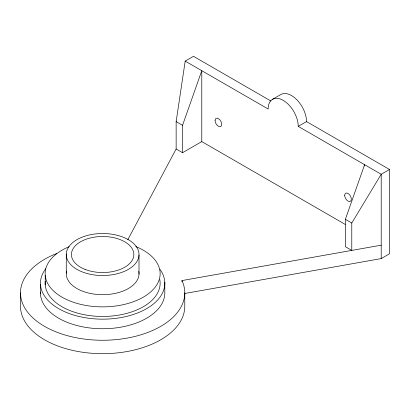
<?xml version="1.0" encoding="UTF-8"?>
<svg xmlns="http://www.w3.org/2000/svg" width="410" height="410" viewBox="0 0 410 410"><rect width="100%" height="100%" fill="white"/><g stroke="black" fill="none" stroke-linecap="round" stroke-linejoin="round"><path stroke-width="0.61" d="M127.802 239.712L176.141 148.999L176.141 121.606L185.192 61.116L193.489 56.324L270.933 101.034M176.141 148.999L182.552 152.699L182.552 125.306L201.787 70.694L201.787 141.593L345.246 224.419M184.5 293.534L381.203 258.592L389.5 253.8L389.5 169.489L381.203 174.281L351.785 223.014L351.785 250.402L345.374 246.702L345.374 219.314L364.608 164.697L364.608 165.978M272.568 99.287L280.865 94.495A21.258 12.274 60 0 1 297.25 100.189A21.258 12.274 60 0 1 306.526 121.585L389.5 169.489M182.552 152.699L201.787 141.593M185.192 61.116L268.166 109.019A21.258 12.274 60 0 1 283.197 100.337A21.258 12.274 60 0 1 298.229 126.377L306.526 121.585M56.724 253.518A82.138 47.422 0 0 0 29.884 314.854A82.138 47.422 0 0 0 132.512 337.015A82.138 47.422 0 0 0 181.978 280.568L381.203 245.18M298.229 126.377L381.203 174.281L381.203 258.592M176.141 121.606L182.552 125.306M345.374 219.314L351.785 223.014M184.777 292.842L184.777 306.255A82.138 47.422 0 0 1 102.638 353.676A82.138 47.422 0 0 1 20.5 306.255L20.5 292.842M181.978 280.568L181.978 281.844M164.799 282.177L164.799 291.761A62.192 35.906 0 0 1 102.889 328.743A62.192 35.906 0 0 1 40.462 292.053M139.005 254.953A36.377 21.002 0 0 1 83.799 272.481A36.377 21.002 0 0 1 85.111 236.114A36.377 21.002 0 0 1 139.005 254.953L139.005 274.116M66.271 254.082L66.271 273.244M45.218 275.402L45.218 284.981M40.477 284.34L40.477 293.924M159.931 269.293A62.192 35.906 0 0 1 102.105 319.164A62.192 35.906 0 0 1 45.771 268.724M159.797 279.681A57.497 33.195 0 0 1 104.012 316.448A57.497 33.195 0 0 1 45.243 281.26M135.787 246.553A57.497 33.195 0 0 1 145.652 295.707A57.497 33.195 0 0 1 59.952 295.917A57.497 33.195 0 0 1 69.085 246.723M138.795 271.369A36.377 21.002 0 0 1 102.356 294.677A36.377 21.002 0 0 1 66.548 271.051M85.172 269.452A31.211 18.019 0 0 0 133.773 255.784A31.211 18.019 0 0 0 88.97 238.318A31.211 18.019 0 0 0 85.172 269.452M344.697 195.36A4.694 2.711 60 0 0 349.674 201.551A4.694 2.711 60 0 0 349.674 194.914A4.694 2.711 60 0 0 344.697 195.36M215.065 120.514A4.694 2.711 60 0 0 220.042 126.71A4.694 2.711 60 0 0 220.042 120.068A4.694 2.711 60 0 0 215.065 120.514"/></g></svg>
